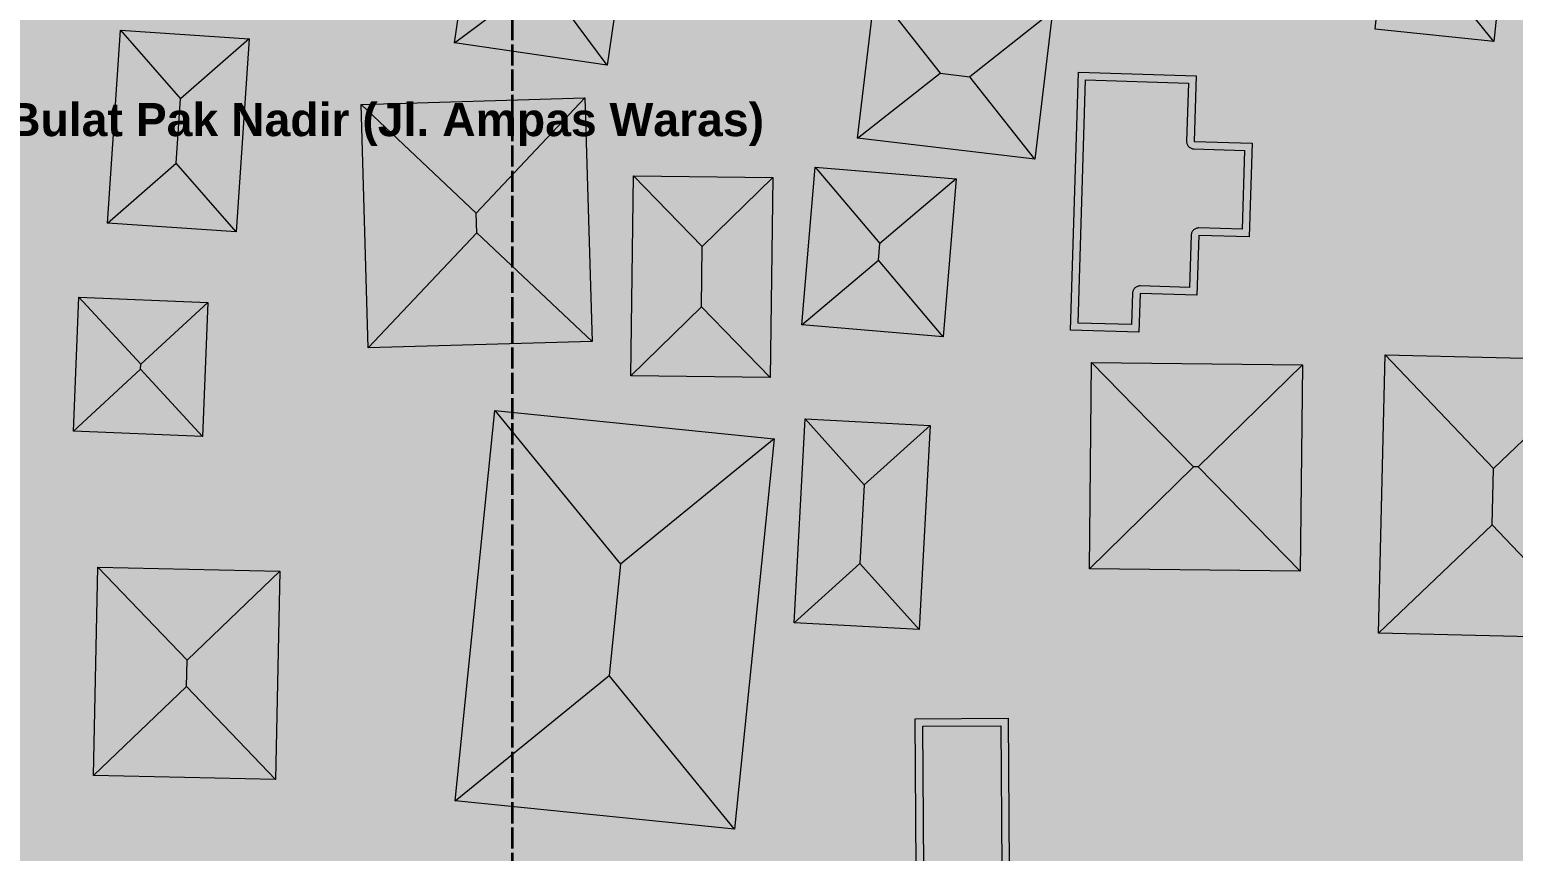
# Model space of a CAD drawing. Header units: metres. Extents: x 305909 to 307171, y 9156037 to 9156671.
# Drawn here: x 306410.9 to 306500.4, y 9156401.9 to 9156451.4 of the extents above; entities that cross this region are included whole.
import ezdxf

# ---------------------------------------------------------------- set-up
doc = ezdxf.new("R2010")
doc.units = ezdxf.units.M
doc.linetypes.add('DASHED', pattern=[1.524, 1.27, -0.254])
for name, color, linetype, lineweight, true_color in [('B-BANGUNAN_PERMUKIMAN', 7, 'Continuous', 13, 0xf0cd8c), ('B-BAYANGAN', 7, 'Continuous', 0, 0x76786c), ('T-BANGUNAN_KLASTER_INTI', 7, 'Continuous', 13, 0xe88c3c), ('T-KLASTER_TEMPE_INTI', 7, 'DASHED', 35, 0xd26e14), ('T-LABEL_ELEMEN', 7, 'Continuous', 0, 0x141414)]:
    doc.layers.add(name, color=color, linetype=linetype, lineweight=lineweight, true_color=true_color)
doc.layers.add('G-PERKERASAN', color=7, linetype='Continuous')
doc.styles.add('ARIALB', font='arialbd.ttf')

msp = doc.modelspace()

# ---------------------------------------------------------------- hatches: boundary and pattern name
at = {"layer": 'B-BANGUNAN_PERMUKIMAN', "true_color": 0xef9467}
h = msp.add_hatch(color=21, dxfattribs=at)
h.dxf.hatch_style = 1
h.paths.add_polyline_path([(306438.429, 9156463.728), (306442.364, 9156458.455), (306441.798, 9156454.565), (306436.525, 9156450.631), (306438.429, 9156463.728)])
at = {"layer": 'B-BANGUNAN_PERMUKIMAN', "true_color": 0xb87350}
h = msp.add_hatch(color=35, dxfattribs=at)
h.dxf.hatch_style = 1
h.paths.add_polyline_path([(306441.798, 9156454.565), (306442.364, 9156458.455), (306447.637, 9156462.389), (306445.732, 9156449.292), (306441.798, 9156454.565)])
at = {"layer": 'B-BANGUNAN_PERMUKIMAN', "true_color": 0xb97350}
h = msp.add_hatch(color=23, dxfattribs=at)
h.dxf.hatch_style = 1
h.paths.add_polyline_path([(306499.198, 9156450.703), (306495.991, 9156454.653), (306496.122, 9156455.91), (306500.072, 9156459.117), (306499.198, 9156450.703)])
at = {"layer": 'B-BANGUNAN_PERMUKIMAN', "true_color": 0xbf7753}
h = msp.add_hatch(color=23, dxfattribs=at)
h.dxf.hatch_style = 1
h.paths.add_polyline_path([(306436.525, 9156450.631), (306441.798, 9156454.565), (306445.732, 9156449.292), (306436.525, 9156450.631)])
at = {"layer": 'B-BANGUNAN_PERMUKIMAN', "true_color": 0xbe7652}
h = msp.add_hatch(color=23, dxfattribs=at)
h.dxf.hatch_style = 1
h.paths.add_polyline_path([(306495.991, 9156454.653), (306499.198, 9156450.703), (306492.042, 9156451.446), (306495.991, 9156454.653)])
at = {"layer": 'B-BANGUNAN_PERMUKIMAN', "true_color": 0xee9467}
h = msp.add_hatch(color=21, dxfattribs=at)
h.dxf.hatch_style = 1
h.paths.add_polyline_path([(306465.799, 9156448.803), (306460.822, 9156444.883), (306461.879, 9156453.781), (306465.799, 9156448.803)])
at = {"layer": 'B-BANGUNAN_PERMUKIMAN', "true_color": 0xe89165}
h = msp.add_hatch(color=33, dxfattribs=at)
h.dxf.hatch_style = 1
h.paths.add_polyline_path([(306467.59, 9156448.59), (306465.799, 9156448.803), (306461.879, 9156453.781), (306472.568, 9156452.511), (306467.59, 9156448.59)])
at = {"layer": 'B-BANGUNAN_PERMUKIMAN', "true_color": 0xb97350}
h = msp.add_hatch(color=23, dxfattribs=at)
h.dxf.hatch_style = 1
h.paths.add_polyline_path([(306471.511, 9156443.613), (306467.59, 9156448.59), (306472.568, 9156452.511), (306472.568, 9156452.511), (306471.511, 9156443.613)])
at = {"layer": 'B-BANGUNAN_PERMUKIMAN', "true_color": 0xed9367}
h = msp.add_hatch(color=21, dxfattribs=at)
h.dxf.hatch_style = 1
h.paths.add_polyline_path([(306416.382, 9156451.405), (306419.997, 9156447.261), (306419.733, 9156443.379), (306415.588, 9156439.763), (306416.382, 9156451.405)])
at = {"layer": 'B-BANGUNAN_PERMUKIMAN', "true_color": 0xea9165}
h = msp.add_hatch(color=33, dxfattribs=at)
h.dxf.hatch_style = 1
h.paths.add_polyline_path([(306424.142, 9156450.876), (306419.997, 9156447.261), (306416.382, 9156451.405), (306424.142, 9156450.876)])
at = {"layer": 'B-BANGUNAN_PERMUKIMAN', "true_color": 0xba7450}
h = msp.add_hatch(color=23, dxfattribs=at)
h.dxf.hatch_style = 1
h.paths.add_polyline_path([(306419.733, 9156443.379), (306419.997, 9156447.261), (306424.142, 9156450.876), (306423.348, 9156439.235), (306419.733, 9156443.379)])
at = {"layer": 'B-BANGUNAN_PERMUKIMAN', "true_color": 0xd4845c}
h = msp.add_hatch(color=23, dxfattribs=at)
h.dxf.hatch_style = 1
h.paths.add_polyline_path([(306484.615, 9156444.571), (306484.442, 9156438.923), (306481.392, 9156439.016), (306481.281, 9156435.41), (306477.855, 9156435.515), (306477.783, 9156433.169), (306473.66, 9156433.295), (306474.136, 9156448.852), (306481.236, 9156448.635), (306481.115, 9156444.678), (306484.615, 9156444.571)])
at = {"layer": 'B-BANGUNAN_PERMUKIMAN', "true_color": 0xbf7652}
h = msp.add_hatch(color=23, dxfattribs=at)
h.dxf.hatch_style = 1
h.paths.add_polyline_path([(306465.799, 9156448.803), (306467.59, 9156448.59), (306471.511, 9156443.613), (306460.821, 9156444.883), (306460.822, 9156444.883), (306465.799, 9156448.803)])
at = {"layer": 'B-BANGUNAN_PERMUKIMAN', "true_color": 0xec9366}
h = msp.add_hatch(color=33, dxfattribs=at)
h.dxf.hatch_style = 1
h.paths.add_polyline_path([(306444.382, 9156447.304), (306437.834, 9156440.359), (306430.889, 9156446.907), (306444.382, 9156447.304)])
at = {"layer": 'B-BANGUNAN_PERMUKIMAN', "true_color": 0xbc7551}
h = msp.add_hatch(color=23, dxfattribs=at)
h.dxf.hatch_style = 1
h.paths.add_polyline_path([(306444.814, 9156432.621), (306444.814, 9156432.621), (306437.869, 9156439.169), (306437.834, 9156440.359), (306444.382, 9156447.304), (306444.814, 9156432.621)])
at = {"layer": 'B-BANGUNAN_PERMUKIMAN', "true_color": 0xeb9266}
h = msp.add_hatch(color=33, dxfattribs=at)
h.dxf.hatch_style = 1
h.paths.add_polyline_path([(306437.834, 9156440.359), (306437.869, 9156439.169), (306431.321, 9156432.224), (306430.889, 9156446.907), (306437.834, 9156440.359)])
at = {"layer": 'B-BANGUNAN_PERMUKIMAN', "true_color": 0xbd7652}
h = msp.add_hatch(color=23, dxfattribs=at)
h.dxf.hatch_style = 1
h.paths.add_polyline_path([(306419.733, 9156443.379), (306423.348, 9156439.235), (306423.348, 9156439.234), (306415.588, 9156439.763), (306419.733, 9156443.379)])
at = {"layer": 'B-BANGUNAN_PERMUKIMAN', "true_color": 0xec9366}
h = msp.add_hatch(color=33, dxfattribs=at)
h.dxf.hatch_style = 1
h.paths.add_polyline_path([(306447.302, 9156442.613), (306451.456, 9156438.348), (306451.408, 9156434.702), (306447.144, 9156430.548), (306447.302, 9156442.613)])
at = {"layer": 'B-BANGUNAN_PERMUKIMAN', "true_color": 0xeb9266}
h = msp.add_hatch(color=33, dxfattribs=at)
h.dxf.hatch_style = 1
h.paths.add_polyline_path([(306455.721, 9156442.502), (306455.721, 9156442.502), (306451.456, 9156438.348), (306447.302, 9156442.613), (306455.721, 9156442.502)])
at = {"layer": 'B-BANGUNAN_PERMUKIMAN', "true_color": 0xed9467}
h = msp.add_hatch(color=21, dxfattribs=at)
h.dxf.hatch_style = 1
h.paths.add_polyline_path([(306458.261, 9156443.137), (306462.163, 9156438.526), (306462.079, 9156437.514), (306457.467, 9156433.612), (306458.261, 9156443.137)])
at = {"layer": 'B-BANGUNAN_PERMUKIMAN', "true_color": 0xe99165}
h = msp.add_hatch(color=33, dxfattribs=at)
h.dxf.hatch_style = 1
h.paths.add_polyline_path([(306462.163, 9156438.526), (306458.261, 9156443.137), (306466.774, 9156442.428), (306462.163, 9156438.526)])
at = {"layer": 'B-BANGUNAN_PERMUKIMAN', "true_color": 0xbb7451}
h = msp.add_hatch(color=23, dxfattribs=at)
h.dxf.hatch_style = 1
h.paths.add_polyline_path([(306451.408, 9156434.702), (306451.456, 9156438.348), (306455.721, 9156442.502), (306455.562, 9156430.437), (306455.562, 9156430.437), (306451.408, 9156434.702)])
at = {"layer": 'B-BANGUNAN_PERMUKIMAN', "true_color": 0xba7350}
h = msp.add_hatch(color=23, dxfattribs=at)
h.dxf.hatch_style = 1
h.paths.add_polyline_path([(306462.079, 9156437.514), (306462.163, 9156438.526), (306466.774, 9156442.428), (306466.774, 9156442.428), (306465.981, 9156432.903), (306462.079, 9156437.514)])
at = {"layer": 'B-BANGUNAN_PERMUKIMAN', "true_color": 0xbb7451}
h = msp.add_hatch(color=23, dxfattribs=at)
h.dxf.hatch_style = 1
h.paths.add_polyline_path([(306437.869, 9156439.169), (306444.814, 9156432.621), (306431.321, 9156432.224), (306431.321, 9156432.224), (306437.869, 9156439.169)])
at = {"layer": 'B-BANGUNAN_PERMUKIMAN', "true_color": 0xbe7652}
h = msp.add_hatch(color=23, dxfattribs=at)
h.dxf.hatch_style = 1
h.paths.add_polyline_path([(306462.079, 9156437.514), (306465.981, 9156432.903), (306457.467, 9156433.612), (306462.079, 9156437.514)])
at = {"layer": 'B-BANGUNAN_PERMUKIMAN', "true_color": 0xec9366}
h = msp.add_hatch(color=33, dxfattribs=at)
h.dxf.hatch_style = 1
h.paths.add_polyline_path([(306417.598, 9156431.244), (306417.586, 9156430.939), (306413.538, 9156427.209), (306413.537, 9156427.209), (306413.867, 9156435.292), (306417.598, 9156431.244)])
at = {"layer": 'B-BANGUNAN_PERMUKIMAN', "true_color": 0xea9265}
h = msp.add_hatch(color=33, dxfattribs=at)
h.dxf.hatch_style = 1
h.paths.add_polyline_path([(306421.646, 9156434.974), (306417.598, 9156431.244), (306413.867, 9156435.292), (306421.646, 9156434.974)])
at = {"layer": 'B-BANGUNAN_PERMUKIMAN', "true_color": 0xbb7451}
h = msp.add_hatch(color=23, dxfattribs=at)
h.dxf.hatch_style = 1
h.paths.add_polyline_path([(306421.316, 9156426.891), (306417.586, 9156430.939), (306417.598, 9156431.244), (306421.646, 9156434.974), (306421.316, 9156426.891)])
at = {"layer": 'B-BANGUNAN_PERMUKIMAN', "true_color": 0xbc7551}
h = msp.add_hatch(color=23, dxfattribs=at)
h.dxf.hatch_style = 1
h.paths.add_polyline_path([(306451.408, 9156434.702), (306455.562, 9156430.437), (306447.144, 9156430.548), (306451.408, 9156434.702)])
at = {"layer": 'B-BANGUNAN_PERMUKIMAN', "true_color": 0xec9366}
h = msp.add_hatch(color=33, dxfattribs=at)
h.dxf.hatch_style = 1
h.paths.add_polyline_path([(306474.932, 9156431.339), (306474.932, 9156431.339), (306481.084, 9156425.055), (306474.8, 9156418.903), (306474.932, 9156431.339)])
at = {"layer": 'B-BANGUNAN_PERMUKIMAN', "true_color": 0xeb9266}
h = msp.add_hatch(color=33, dxfattribs=at)
h.dxf.hatch_style = 1
h.paths.add_polyline_path([(306481.362, 9156425.052), (306481.084, 9156425.055), (306474.932, 9156431.339), (306487.646, 9156431.204), (306481.362, 9156425.052)])
at = {"layer": 'B-BANGUNAN_PERMUKIMAN', "true_color": 0xbb7451}
h = msp.add_hatch(color=23, dxfattribs=at)
h.dxf.hatch_style = 1
h.paths.add_polyline_path([(306481.362, 9156425.052), (306487.646, 9156431.204), (306487.514, 9156418.768), (306481.362, 9156425.052)])
at = {"layer": 'B-BANGUNAN_PERMUKIMAN', "true_color": 0xec9366}
h = msp.add_hatch(color=33, dxfattribs=at)
h.dxf.hatch_style = 1
h.paths.add_polyline_path([(306499.167, 9156424.96), (306499.086, 9156421.55), (306492.232, 9156415.013), (306492.232, 9156415.013), (306492.629, 9156431.814), (306499.167, 9156424.96)])
at = {"layer": 'B-BANGUNAN_PERMUKIMAN', "true_color": 0xeb9266}
h = msp.add_hatch(color=33, dxfattribs=at)
h.dxf.hatch_style = 1
h.paths.add_polyline_path([(306506.021, 9156431.497), (306506.021, 9156431.497), (306499.167, 9156424.96), (306492.629, 9156431.814), (306506.021, 9156431.497)])
at = {"layer": 'B-BANGUNAN_PERMUKIMAN', "true_color": 0xbb7451}
h = msp.add_hatch(color=23, dxfattribs=at)
h.dxf.hatch_style = 1
h.paths.add_polyline_path([(306499.086, 9156421.55), (306499.167, 9156424.96), (306506.021, 9156431.497), (306505.624, 9156414.696), (306499.086, 9156421.55)])
at = {"layer": 'B-BANGUNAN_PERMUKIMAN', "true_color": 0xbd7552}
h = msp.add_hatch(color=23, dxfattribs=at)
h.dxf.hatch_style = 1
h.paths.add_polyline_path([(306417.586, 9156430.939), (306421.316, 9156426.891), (306413.538, 9156427.209), (306417.586, 9156430.939)])
at = {"layer": 'B-BANGUNAN_PERMUKIMAN', "true_color": 0xee9467}
h = msp.add_hatch(color=21, dxfattribs=at)
h.dxf.hatch_style = 1
h.paths.add_polyline_path([(306446.519, 9156419.182), (306445.84, 9156412.477), (306436.568, 9156404.907), (306438.949, 9156428.455), (306446.519, 9156419.182)])
at = {"layer": 'B-BANGUNAN_PERMUKIMAN', "true_color": 0xe99165}
h = msp.add_hatch(color=33, dxfattribs=at)
h.dxf.hatch_style = 1
h.paths.add_polyline_path([(306446.519, 9156419.182), (306438.949, 9156428.455), (306455.791, 9156426.752), (306446.519, 9156419.182)])
at = {"layer": 'B-BANGUNAN_PERMUKIMAN', "true_color": 0xed9366}
h = msp.add_hatch(color=21, dxfattribs=at)
h.dxf.hatch_style = 1
h.paths.add_polyline_path([(306461.222, 9156423.979), (306460.966, 9156419.216), (306456.993, 9156415.649), (306457.655, 9156427.952), (306461.222, 9156423.979)])
at = {"layer": 'B-BANGUNAN_PERMUKIMAN', "true_color": 0xea9265}
h = msp.add_hatch(color=33, dxfattribs=at)
h.dxf.hatch_style = 1
h.paths.add_polyline_path([(306461.222, 9156423.979), (306457.655, 9156427.952), (306457.655, 9156427.952), (306465.195, 9156427.547), (306461.222, 9156423.979)])
at = {"layer": 'B-BANGUNAN_PERMUKIMAN', "true_color": 0xba7451}
h = msp.add_hatch(color=23, dxfattribs=at)
h.dxf.hatch_style = 1
h.paths.add_polyline_path([(306464.533, 9156415.244), (306464.533, 9156415.244), (306460.966, 9156419.216), (306461.222, 9156423.979), (306465.195, 9156427.547), (306464.533, 9156415.244)])
at = {"layer": 'B-BANGUNAN_PERMUKIMAN', "true_color": 0xb97350}
h = msp.add_hatch(color=23, dxfattribs=at)
h.dxf.hatch_style = 1
h.paths.add_polyline_path([(306453.41, 9156403.204), (306445.84, 9156412.477), (306446.519, 9156419.182), (306455.791, 9156426.752), (306455.792, 9156426.751), (306453.41, 9156403.204)])
at = {"layer": 'B-BANGUNAN_PERMUKIMAN', "true_color": 0xbc7551}
h = msp.add_hatch(color=23, dxfattribs=at)
h.dxf.hatch_style = 1
h.paths.add_polyline_path([(306474.8, 9156418.903), (306481.084, 9156425.055), (306481.362, 9156425.052), (306487.514, 9156418.768), (306474.8, 9156418.903)])
h = msp.add_hatch(color=23, dxfattribs=at)
h.dxf.hatch_style = 1
h.paths.add_polyline_path([(306499.086, 9156421.55), (306505.624, 9156414.696), (306505.624, 9156414.696), (306492.232, 9156415.013), (306499.086, 9156421.55)])
at = {"layer": 'B-BANGUNAN_PERMUKIMAN', "true_color": 0xec9366}
h = msp.add_hatch(color=33, dxfattribs=at)
h.dxf.hatch_style = 1
h.paths.add_polyline_path([(306415.014, 9156418.994), (306420.389, 9156413.388), (306420.355, 9156411.801), (306414.749, 9156406.426), (306414.749, 9156406.426), (306415.014, 9156418.994)])
at = {"layer": 'B-BANGUNAN_PERMUKIMAN', "true_color": 0xeb9266}
h = msp.add_hatch(color=33, dxfattribs=at)
h.dxf.hatch_style = 1
h.paths.add_polyline_path([(306425.995, 9156418.762), (306425.995, 9156418.762), (306420.389, 9156413.388), (306415.014, 9156418.994), (306425.995, 9156418.762)])
at = {"layer": 'B-BANGUNAN_PERMUKIMAN', "true_color": 0xbb7451}
h = msp.add_hatch(color=23, dxfattribs=at)
h.dxf.hatch_style = 1
h.paths.add_polyline_path([(306420.355, 9156411.801), (306420.389, 9156413.388), (306425.995, 9156418.762), (306425.73, 9156406.195), (306420.355, 9156411.801)])
at = {"layer": 'B-BANGUNAN_PERMUKIMAN', "true_color": 0xbd7552}
h = msp.add_hatch(color=23, dxfattribs=at)
h.dxf.hatch_style = 1
h.paths.add_polyline_path([(306460.966, 9156419.216), (306464.533, 9156415.244), (306456.993, 9156415.649), (306460.966, 9156419.216)])
at = {"layer": 'B-BANGUNAN_PERMUKIMAN', "true_color": 0xbe7652}
h = msp.add_hatch(color=23, dxfattribs=at)
h.dxf.hatch_style = 1
h.paths.add_polyline_path([(306436.568, 9156404.907), (306436.568, 9156404.907), (306445.84, 9156412.477), (306453.41, 9156403.204), (306436.568, 9156404.907)])
at = {"layer": 'B-BANGUNAN_PERMUKIMAN', "true_color": 0xbc7551}
h = msp.add_hatch(color=23, dxfattribs=at)
h.dxf.hatch_style = 1
h.paths.add_polyline_path([(306420.355, 9156411.801), (306425.73, 9156406.195), (306414.749, 9156406.426), (306420.355, 9156411.801)])
at = {"layer": 'B-BANGUNAN_PERMUKIMAN', "true_color": 0xd4845c}
h = msp.add_hatch(color=23, dxfattribs=at)
h.dxf.hatch_style = 1
h.paths.add_polyline_path([(306469.911, 9156409.888), (306469.968, 9156400.901), (306486.054, 9156401.002), (306486.116, 9156391.153), (306460.875, 9156390.994), (306460.813, 9156400.843), (306464.36, 9156400.866), (306464.303, 9156409.852), (306469.911, 9156409.888)])
at = {"layer": 'B-BAYANGAN', "true_color": 0x76786c}
h = msp.add_hatch(color=8, dxfattribs=at)
h.dxf.hatch_style = 1
h.paths.add_polyline_path([(306448.387, 9156461.639), (306446.482, 9156448.542), (306437.274, 9156449.881), (306439.179, 9156462.978), (306448.387, 9156461.639)])
h = msp.add_hatch(color=8, dxfattribs=at)
h.dxf.hatch_style = 1
h.paths.add_polyline_path([(306435.717, 9156460.501), (306434.681, 9156450.992), (306425.788, 9156451.961), (306426.823, 9156461.47), (306435.717, 9156460.501)])
h = msp.add_hatch(color=8, dxfattribs=at)
h.dxf.hatch_style = 1
h.paths.add_polyline_path([(306435.717, 9156460.501), (306434.681, 9156450.992), (306425.788, 9156451.961), (306426.823, 9156461.47), (306435.717, 9156460.501)])
h = msp.add_hatch(color=8, dxfattribs=at)
h.dxf.hatch_style = 1
h.paths.add_polyline_path([(306500.822, 9156458.367), (306499.948, 9156449.953), (306492.791, 9156450.696), (306493.664, 9156459.109), (306500.822, 9156458.367)])
h = msp.add_hatch(color=8, dxfattribs=at)
h.dxf.hatch_style = 1
h.paths.add_polyline_path([(306473.318, 9156451.761), (306472.261, 9156442.863), (306461.571, 9156444.133), (306462.629, 9156453.031), (306473.318, 9156451.761)])
h = msp.add_hatch(color=8, dxfattribs=at)
h.dxf.hatch_style = 1
h.paths.add_polyline_path([(306424.892, 9156450.126), (306424.098, 9156438.484), (306416.338, 9156439.013), (306417.132, 9156450.655), (306424.892, 9156450.126)])
h = msp.add_hatch(color=8, dxfattribs=at)
h.dxf.hatch_style = 1
h.paths.add_polyline_path([(306424.892, 9156450.126), (306424.098, 9156438.484), (306416.338, 9156439.013), (306417.132, 9156450.655), (306424.892, 9156450.126)])
h = msp.add_hatch(color=8, dxfattribs=at)
h.dxf.hatch_style = 1
h.paths.add_polyline_path([(306485.365, 9156443.821), (306485.192, 9156438.173), (306482.142, 9156438.266), (306482.031, 9156434.66), (306478.605, 9156434.765), (306478.533, 9156432.419), (306474.41, 9156432.545), (306474.886, 9156448.102), (306481.986, 9156447.885), (306481.865, 9156443.928), (306485.365, 9156443.821)])
h = msp.add_hatch(color=8, dxfattribs=at)
h.dxf.hatch_style = 1
h.paths.add_polyline_path([(306445.564, 9156431.871), (306432.071, 9156431.474), (306431.639, 9156446.157), (306445.133, 9156446.554), (306445.564, 9156431.871)])
h = msp.add_hatch(color=8, dxfattribs=at)
h.dxf.hatch_style = 1
h.paths.add_polyline_path([(306445.564, 9156431.871), (306432.071, 9156431.474), (306431.639, 9156446.157), (306445.133, 9156446.554), (306445.564, 9156431.871)])
h = msp.add_hatch(color=8, dxfattribs=at)
h.dxf.hatch_style = 1
h.paths.add_polyline_path([(306456.471, 9156441.752), (306456.312, 9156429.687), (306447.894, 9156429.798), (306448.052, 9156441.863), (306456.471, 9156441.752)])
h = msp.add_hatch(color=8, dxfattribs=at)
h.dxf.hatch_style = 1
h.paths.add_polyline_path([(306467.524, 9156441.678), (306466.731, 9156432.153), (306458.217, 9156432.862), (306459.011, 9156442.387), (306467.524, 9156441.678)])
h = msp.add_hatch(color=8, dxfattribs=at)
h.dxf.hatch_style = 1
h.paths.add_polyline_path([(306422.396, 9156434.224), (306422.066, 9156426.141), (306414.287, 9156426.459), (306414.617, 9156434.542), (306422.396, 9156434.224)])
h = msp.add_hatch(color=8, dxfattribs=at)
h.dxf.hatch_style = 1
h.paths.add_polyline_path([(306422.396, 9156434.224), (306422.066, 9156426.141), (306414.287, 9156426.459), (306414.617, 9156434.542), (306422.396, 9156434.224)])
h = msp.add_hatch(color=8, dxfattribs=at)
h.dxf.hatch_style = 1
h.paths.add_polyline_path([(306506.771, 9156430.747), (306506.374, 9156413.946), (306492.982, 9156414.263), (306493.379, 9156431.064), (306506.771, 9156430.747)])
h = msp.add_hatch(color=8, dxfattribs=at)
h.dxf.hatch_style = 1
h.paths.add_polyline_path([(306488.396, 9156430.454), (306488.264, 9156418.018), (306475.55, 9156418.153), (306475.682, 9156430.589), (306488.396, 9156430.454)])
h = msp.add_hatch(color=8, dxfattribs=at)
h.dxf.hatch_style = 1
h.paths.add_polyline_path([(306456.542, 9156426.001), (306454.16, 9156402.454), (306437.317, 9156404.157), (306439.699, 9156427.705), (306456.542, 9156426.001)])
h = msp.add_hatch(color=8, dxfattribs=at)
h.dxf.hatch_style = 1
h.paths.add_polyline_path([(306465.945, 9156426.797), (306465.283, 9156414.494), (306457.743, 9156414.899), (306458.405, 9156427.202), (306465.945, 9156426.797)])
h = msp.add_hatch(color=8, dxfattribs=at)
h.dxf.hatch_style = 1
h.paths.add_polyline_path([(306426.745, 9156418.012), (306426.48, 9156405.445), (306415.499, 9156405.676), (306415.764, 9156418.244), (306426.745, 9156418.012)])
h = msp.add_hatch(color=8, dxfattribs=at)
h.dxf.hatch_style = 1
h.paths.add_polyline_path([(306426.745, 9156418.012), (306426.48, 9156405.445), (306415.499, 9156405.676), (306415.764, 9156418.244), (306426.745, 9156418.012)])
h = msp.add_hatch(color=8, dxfattribs=at)
h.dxf.hatch_style = 1
h.paths.add_polyline_path([(306470.661, 9156409.138), (306470.718, 9156400.151), (306486.804, 9156400.252), (306486.866, 9156390.403), (306461.625, 9156390.244), (306461.563, 9156400.093), (306465.11, 9156400.116), (306465.053, 9156409.102), (306470.661, 9156409.138)])
at = {"layer": 'G-PERKERASAN', "true_color": 0xe0ded9}
h = msp.add_hatch(color=254, dxfattribs=at)
h.dxf.hatch_style = 1
h.paths.add_polyline_path([(306490.891, 9156113.339), (306423.331, 9156121.005), (306333.538, 9156153.468), (306256.179, 9156192.148), (306187.799, 9156246.714), (306159.615, 9156278.263), (306141.521, 9156298.517), (306095.934, 9156355.156), (306061.399, 9156428.371), (306059.148, 9156434.53), (306148.271, 9156429.794), (306176.037, 9156423.566), (306176.556, 9156407.217), (306190.899, 9156401.744), (306216, 9156392.167), (306214.889, 9156381.57), (306213.145, 9156364.919), (306222.697, 9156364.48), (306235.721, 9156363.881), (306237.278, 9156384.641), (306252.329, 9156383.603), (306255.703, 9156410.591), (306262.529, 9156410.022), (306265.045, 9156409.812), (306263.228, 9156389.572), (306278.279, 9156387.236), (306277.389, 9156377.004), (306277.241, 9156375.299), (306288.399, 9156374.261), (306289.59, 9156385.71), (306291.773, 9156406.698), (306306.045, 9156404.882), (306304.229, 9156386.717), (306333.608, 9156380.915), (306333.662, 9156381.234), (306337.441, 9156403.768), (306347.566, 9156464.144), (306314.273, 9156469.955), (306297.277, 9156471.802), (306305.21, 9156522.666), (306276.314, 9156526.951), (306271.414, 9156483.995), (306194.932, 9156492.493), (306197.888, 9156513.183), (306117.341, 9156521.312), (306107.735, 9156482.886), (306039.428, 9156488.501), (306035.152, 9156500.205), (306008.214, 9156577.564), (306165.696, 9156567.29), (306291.75, 9156555.548), (306369.455, 9156545.532), (306490.891, 9156525.396), (306490.891, 9156230.233), (306472.743, 9156232.048), (306466.174, 9156213.241), (306445.179, 9156193.233), (306439.076, 9156185.097), (306447.728, 9156157.385), (306449.353, 9156134.04), (306490.891, 9156130.788), (306490.891, 9156113.339)])
h = msp.add_hatch(color=254, dxfattribs=at)
h.dxf.hatch_style = 1
h.paths.add_polyline_path([(306927.367, 9156200.899), (306914.425, 9156199.401), (306871.946, 9156198.019), (306868.838, 9156144.144), (306843.973, 9156139.654), (306613.966, 9156113.407), (306520.721, 9156109.954), (306490.891, 9156113.339), (306490.891, 9156130.788), (306527.331, 9156127.935), (306527.76, 9156145.94), (306529.801, 9156231.677), (306512.264, 9156228.096), (306490.891, 9156230.233), (306490.891, 9156525.396), (306504.834, 9156523.084), (306572.178, 9156510.306), (306677.166, 9156490.276), (306781.809, 9156471.972), (306833.432, 9156467.309), (306884.355, 9156462.71), (306888.869, 9156462.302), (306927.367, 9156458.335), (306927.367, 9156401.733), (306880.738, 9156410.367), (306872.191, 9156289.958), (306880.063, 9156289.504), (306887.261, 9156399.075), (306927.367, 9156393.311), (306927.367, 9156281.994), (306926.264, 9156282.067), (306926.137, 9156271.641), (306927.367, 9156271.571), (306927.367, 9156261.486), (306927.056, 9156261.509), (306925.118, 9156229.109), (306925.062, 9156229.112), (306925.027, 9156228.301), (306925.75, 9156228.324), (306927.367, 9156240.415), (306927.367, 9156209.547), (306891.749, 9156208.374), (306886.184, 9156208.191), (306882.096, 9156208.056), (306881.637, 9156222), (306879.908, 9156222), (306879.787, 9156200), (306885.632, 9156200.303), (306885.601, 9156199.857), (306906.625, 9156201.392), (306908.7, 9156201.5), (306927.367, 9156203.76), (306927.367, 9156200.899)])
at = {"layer": 'T-BANGUNAN_KLASTER_INTI', "true_color": 0xffb32c}
h = msp.add_hatch(color=40, dxfattribs=at)
h.dxf.hatch_style = 1
h.paths.add_polyline_path([(306416.382, 9156451.405), (306419.997, 9156447.261), (306419.733, 9156443.379), (306415.588, 9156439.763), (306416.382, 9156451.405)])
at = {"layer": 'T-BANGUNAN_KLASTER_INTI', "true_color": 0xffb02c}
h = msp.add_hatch(color=40, dxfattribs=at)
h.dxf.hatch_style = 1
h.paths.add_polyline_path([(306424.142, 9156450.876), (306419.997, 9156447.261), (306416.382, 9156451.405), (306424.142, 9156450.876)])
at = {"layer": 'T-BANGUNAN_KLASTER_INTI', "true_color": 0xd18c23}
h = msp.add_hatch(color=42, dxfattribs=at)
h.dxf.hatch_style = 1
h.paths.add_polyline_path([(306419.733, 9156443.379), (306419.997, 9156447.261), (306424.142, 9156450.876), (306423.348, 9156439.235), (306419.733, 9156443.379)])
at = {"layer": 'T-BANGUNAN_KLASTER_INTI', "true_color": 0xffb22c}
h = msp.add_hatch(color=40, dxfattribs=at)
h.dxf.hatch_style = 1
h.paths.add_polyline_path([(306444.382, 9156447.304), (306437.834, 9156440.359), (306430.889, 9156446.907), (306444.382, 9156447.304)])
at = {"layer": 'T-BANGUNAN_KLASTER_INTI', "true_color": 0xd38e23}
h = msp.add_hatch(color=42, dxfattribs=at)
h.dxf.hatch_style = 1
h.paths.add_polyline_path([(306444.814, 9156432.621), (306444.814, 9156432.621), (306437.869, 9156439.169), (306437.834, 9156440.359), (306444.382, 9156447.304), (306444.814, 9156432.621)])
at = {"layer": 'T-BANGUNAN_KLASTER_INTI', "true_color": 0xffb12c}
h = msp.add_hatch(color=40, dxfattribs=at)
h.dxf.hatch_style = 1
h.paths.add_polyline_path([(306437.834, 9156440.359), (306437.869, 9156439.169), (306431.321, 9156432.224), (306430.889, 9156446.907), (306437.834, 9156440.359)])
at = {"layer": 'T-BANGUNAN_KLASTER_INTI', "true_color": 0xd48f23}
h = msp.add_hatch(color=42, dxfattribs=at)
h.dxf.hatch_style = 1
h.paths.add_polyline_path([(306419.733, 9156443.379), (306423.348, 9156439.235), (306423.348, 9156439.234), (306415.588, 9156439.763), (306419.733, 9156443.379)])
at = {"layer": 'T-BANGUNAN_KLASTER_INTI', "true_color": 0xd28d23}
h = msp.add_hatch(color=42, dxfattribs=at)
h.dxf.hatch_style = 1
h.paths.add_polyline_path([(306437.869, 9156439.169), (306444.814, 9156432.621), (306431.321, 9156432.224), (306431.321, 9156432.224), (306437.869, 9156439.169)])
at = {"layer": 'T-BANGUNAN_KLASTER_INTI', "true_color": 0xffb22c}
h = msp.add_hatch(color=40, dxfattribs=at)
h.dxf.hatch_style = 1
h.paths.add_polyline_path([(306417.598, 9156431.244), (306417.586, 9156430.939), (306413.538, 9156427.209), (306413.537, 9156427.209), (306413.867, 9156435.292), (306417.598, 9156431.244)])
at = {"layer": 'T-BANGUNAN_KLASTER_INTI', "true_color": 0xffb12c}
h = msp.add_hatch(color=40, dxfattribs=at)
h.dxf.hatch_style = 1
h.paths.add_polyline_path([(306421.646, 9156434.974), (306417.598, 9156431.244), (306413.867, 9156435.292), (306421.646, 9156434.974)])
at = {"layer": 'T-BANGUNAN_KLASTER_INTI', "true_color": 0xd18d23}
h = msp.add_hatch(color=42, dxfattribs=at)
h.dxf.hatch_style = 1
h.paths.add_polyline_path([(306421.316, 9156426.891), (306417.586, 9156430.939), (306417.598, 9156431.244), (306421.646, 9156434.974), (306421.316, 9156426.891)])
at = {"layer": 'T-BANGUNAN_KLASTER_INTI', "true_color": 0xd48e23}
h = msp.add_hatch(color=42, dxfattribs=at)
h.dxf.hatch_style = 1
h.paths.add_polyline_path([(306417.586, 9156430.939), (306421.316, 9156426.891), (306413.538, 9156427.209), (306417.586, 9156430.939)])
at = {"layer": 'T-BANGUNAN_KLASTER_INTI', "true_color": 0xffb22c}
h = msp.add_hatch(color=40, dxfattribs=at)
h.dxf.hatch_style = 1
h.paths.add_polyline_path([(306415.014, 9156418.994), (306420.389, 9156413.388), (306420.355, 9156411.801), (306414.749, 9156406.426), (306414.749, 9156406.426), (306415.014, 9156418.994)])
at = {"layer": 'T-BANGUNAN_KLASTER_INTI', "true_color": 0xffb12c}
h = msp.add_hatch(color=40, dxfattribs=at)
h.dxf.hatch_style = 1
h.paths.add_polyline_path([(306425.995, 9156418.762), (306425.995, 9156418.762), (306420.389, 9156413.388), (306415.014, 9156418.994), (306425.995, 9156418.762)])
at = {"layer": 'T-BANGUNAN_KLASTER_INTI', "true_color": 0xd28d23}
h = msp.add_hatch(color=42, dxfattribs=at)
h.dxf.hatch_style = 1
h.paths.add_polyline_path([(306420.355, 9156411.801), (306420.389, 9156413.388), (306425.995, 9156418.762), (306425.73, 9156406.195), (306420.355, 9156411.801)])
at = {"layer": 'T-BANGUNAN_KLASTER_INTI', "true_color": 0xd38e23}
h = msp.add_hatch(color=42, dxfattribs=at)
h.dxf.hatch_style = 1
h.paths.add_polyline_path([(306420.355, 9156411.801), (306425.73, 9156406.195), (306414.749, 9156406.426), (306420.355, 9156411.801)])

# ---------------------------------------------------------------- linework, layer by layer
at = {"layer": 'B-BANGUNAN_PERMUKIMAN', "color": 27, "lineweight": 9, "true_color": 0x744832}
for p, q in [((306436.525, 9156450.631), (306441.798, 9156454.565)), ((306445.732, 9156449.292), (306441.798, 9156454.565)), ((306499.198, 9156450.703), (306495.991, 9156454.653)), ((306461.879, 9156453.781), (306465.799, 9156448.803)), ((306472.568, 9156452.511), (306467.59, 9156448.59)), ((306416.382, 9156451.405), (306419.997, 9156447.261)), ((306424.142, 9156450.876), (306419.997, 9156447.261)), ((306460.822, 9156444.883), (306465.799, 9156448.803)), ((306465.799, 9156448.803), (306467.59, 9156448.59)), ((306471.511, 9156443.613), (306467.59, 9156448.59)), ((306419.733, 9156443.379), (306419.997, 9156447.261)), ((306444.382, 9156447.304), (306437.834, 9156440.359)), ((306430.889, 9156446.907), (306437.834, 9156440.359)), ((306415.588, 9156439.763), (306419.733, 9156443.379)), ((306423.348, 9156439.235), (306419.733, 9156443.379)), ((306447.302, 9156442.613), (306451.456, 9156438.348)), ((306458.261, 9156443.137), (306462.163, 9156438.526)), ((306455.721, 9156442.502), (306451.456, 9156438.348)), ((306466.774, 9156442.428), (306462.163, 9156438.526)), ((306437.869, 9156439.169), (306437.834, 9156440.359)), ((306431.321, 9156432.224), (306437.869, 9156439.169)), ((306444.814, 9156432.621), (306437.869, 9156439.169)), ((306451.408, 9156434.702), (306451.456, 9156438.348)), ((306462.079, 9156437.514), (306462.163, 9156438.526)), ((306457.467, 9156433.612), (306462.079, 9156437.514)), ((306465.981, 9156432.903), (306462.079, 9156437.514)), ((306413.867, 9156435.292), (306417.598, 9156431.244)), ((306421.646, 9156434.974), (306417.598, 9156431.244)), ((306447.144, 9156430.548), (306451.408, 9156434.702)), ((306455.562, 9156430.437), (306451.408, 9156434.702)), ((306417.586, 9156430.939), (306417.598, 9156431.244)), ((306474.932, 9156431.339), (306481.084, 9156425.055)), ((306487.646, 9156431.204), (306481.362, 9156425.052)), ((306492.629, 9156431.814), (306499.167, 9156424.96)), ((306506.021, 9156431.497), (306499.167, 9156424.96)), ((306413.538, 9156427.209), (306417.586, 9156430.939)), ((306421.316, 9156426.891), (306417.586, 9156430.939)), ((306438.949, 9156428.455), (306446.519, 9156419.182)), ((306457.655, 9156427.952), (306461.222, 9156423.979)), ((306465.195, 9156427.547), (306461.222, 9156423.979)), ((306455.791, 9156426.752), (306446.519, 9156419.182)), ((306474.8, 9156418.903), (306481.084, 9156425.055)), ((306481.362, 9156425.052), (306481.084, 9156425.055)), ((306487.514, 9156418.768), (306481.362, 9156425.052)), ((306499.086, 9156421.55), (306499.167, 9156424.96)), ((306461.222, 9156423.979), (306460.966, 9156419.216)), ((306492.232, 9156415.013), (306499.086, 9156421.55)), ((306505.624, 9156414.696), (306499.086, 9156421.55)), ((306415.014, 9156418.994), (306420.389, 9156413.388)), ((306425.995, 9156418.762), (306420.389, 9156413.388)), ((306446.519, 9156419.182), (306445.84, 9156412.477)), ((306456.993, 9156415.649), (306460.966, 9156419.216)), ((306464.533, 9156415.244), (306460.966, 9156419.216)), ((306420.355, 9156411.801), (306420.389, 9156413.388)), ((306436.568, 9156404.907), (306445.84, 9156412.477)), ((306453.41, 9156403.204), (306445.84, 9156412.477)), ((306414.749, 9156406.426), (306420.355, 9156411.801)), ((306425.73, 9156406.195), (306420.355, 9156411.801))]:
    msp.add_line(p, q, dxfattribs=at)
at = {"layer": 'B-BANGUNAN_PERMUKIMAN', "color": 27, "lineweight": 13, "true_color": 0x744832}
for points in [[(306447.637, 9156462.389), (306445.732, 9156449.292), (306436.524, 9156450.631), (306438.429, 9156463.728), (306447.637, 9156462.389)], [(306500.072, 9156459.117), (306499.198, 9156450.703), (306492.041, 9156451.446), (306492.914, 9156459.859), (306500.072, 9156459.117)], [(306472.568, 9156452.511), (306471.511, 9156443.613), (306460.821, 9156444.883), (306461.879, 9156453.781), (306472.568, 9156452.511)], [(306424.142, 9156450.876), (306423.348, 9156439.234), (306415.588, 9156439.763), (306416.382, 9156451.405), (306424.142, 9156450.876)], [(306484.615, 9156444.571), (306484.442, 9156438.923), (306481.392, 9156439.016), (306481.281, 9156435.41), (306477.855, 9156435.515), (306477.783, 9156433.169), (306473.66, 9156433.295), (306474.136, 9156448.852), (306481.236, 9156448.635), (306481.115, 9156444.678), (306484.615, 9156444.571)], [(306444.814, 9156432.621), (306431.321, 9156432.224), (306430.889, 9156446.907), (306444.383, 9156447.304), (306444.814, 9156432.621)], [(306455.721, 9156442.502), (306455.562, 9156430.437), (306447.144, 9156430.548), (306447.302, 9156442.613), (306455.721, 9156442.502)], [(306466.774, 9156442.428), (306465.981, 9156432.903), (306457.467, 9156433.612), (306458.261, 9156443.137), (306466.774, 9156442.428)], [(306421.646, 9156434.974), (306421.316, 9156426.891), (306413.537, 9156427.209), (306413.867, 9156435.292), (306421.646, 9156434.974)], [(306487.646, 9156431.204), (306487.514, 9156418.768), (306474.8, 9156418.903), (306474.932, 9156431.339), (306487.646, 9156431.204)], [(306506.021, 9156431.497), (306505.624, 9156414.696), (306492.232, 9156415.013), (306492.629, 9156431.814), (306506.021, 9156431.497)], [(306455.792, 9156426.751), (306453.41, 9156403.204), (306436.567, 9156404.907), (306438.949, 9156428.455), (306455.792, 9156426.751)], [(306465.195, 9156427.547), (306464.533, 9156415.244), (306456.993, 9156415.649), (306457.655, 9156427.952), (306465.195, 9156427.547)], [(306425.995, 9156418.762), (306425.73, 9156406.195), (306414.749, 9156406.426), (306415.014, 9156418.994), (306425.995, 9156418.762)], [(306469.911, 9156409.888), (306469.968, 9156400.901), (306486.054, 9156401.002), (306486.116, 9156391.153), (306460.875, 9156390.994), (306460.813, 9156400.843), (306464.36, 9156400.866), (306464.303, 9156409.852), (306469.911, 9156409.888)]]:
    msp.add_lwpolyline(points, close=True, dxfattribs=at)
at = {"layer": 'B-BANGUNAN_PERMUKIMAN', "color": 21, "lineweight": 9, "true_color": 0xfa9b6c}
msp.add_lwpolyline([(306484.152, 9156444.135), (306484.006, 9156439.386), (306481.406, 9156439.466), (306481.361, 9156439.465), (306481.318, 9156439.46), (306481.274, 9156439.451), (306481.232, 9156439.437), (306481.192, 9156439.419), (306481.153, 9156439.398), (306481.117, 9156439.373), (306481.083, 9156439.344), (306481.053, 9156439.312), (306481.025, 9156439.277), (306481.002, 9156439.24), (306480.982, 9156439.201), (306480.965, 9156439.16), (306480.953, 9156439.117), (306480.946, 9156439.074), (306480.942, 9156439.03), (306480.845, 9156435.874), (306477.869, 9156435.965), (306477.825, 9156435.964), (306477.781, 9156435.959), (306477.738, 9156435.95), (306477.696, 9156435.936), (306477.655, 9156435.918), (306477.617, 9156435.897), (306477.581, 9156435.872), (306477.547, 9156435.843), (306477.516, 9156435.811), (306477.489, 9156435.777), (306477.465, 9156435.739), (306477.445, 9156435.7), (306477.429, 9156435.659), (306477.417, 9156435.616), (306477.409, 9156435.573), (306477.406, 9156435.529), (306477.347, 9156433.632), (306474.123, 9156433.731), (306474.572, 9156448.389), (306480.772, 9156448.199), (306480.665, 9156444.692), (306480.666, 9156444.648), (306480.671, 9156444.604), (306480.68, 9156444.561), (306480.694, 9156444.519), (306480.712, 9156444.478), (306480.733, 9156444.44), (306480.758, 9156444.403), (306480.787, 9156444.37), (306480.819, 9156444.339), (306480.853, 9156444.312), (306480.891, 9156444.288), (306480.93, 9156444.268), (306480.971, 9156444.252), (306481.014, 9156444.24), (306481.057, 9156444.232), (306481.101, 9156444.228), (306484.152, 9156444.135)], close=True, dxfattribs=at)
msp.add_lwpolyline([(306464.809, 9156400.868), (306464.756, 9156409.405), (306469.464, 9156409.435), (306469.464, 9156409.435), (306469.518, 9156400.898)], dxfattribs=at)
at = {"layer": 'T-BANGUNAN_KLASTER_INTI', "color": 46, "lineweight": 9, "true_color": 0x825816}
for p, q in [((306416.382, 9156451.405), (306419.997, 9156447.261)), ((306424.142, 9156450.876), (306419.997, 9156447.261)), ((306419.733, 9156443.379), (306419.997, 9156447.261)), ((306444.382, 9156447.304), (306437.834, 9156440.359)), ((306430.889, 9156446.907), (306437.834, 9156440.359)), ((306415.588, 9156439.763), (306419.733, 9156443.379)), ((306423.348, 9156439.235), (306419.733, 9156443.379)), ((306437.869, 9156439.169), (306437.834, 9156440.359)), ((306431.321, 9156432.224), (306437.869, 9156439.169)), ((306444.814, 9156432.621), (306437.869, 9156439.169)), ((306413.867, 9156435.292), (306417.598, 9156431.244)), ((306421.646, 9156434.974), (306417.598, 9156431.244)), ((306417.586, 9156430.939), (306417.598, 9156431.244)), ((306413.538, 9156427.209), (306417.586, 9156430.939)), ((306421.316, 9156426.891), (306417.586, 9156430.939)), ((306415.014, 9156418.994), (306420.389, 9156413.388)), ((306425.995, 9156418.762), (306420.389, 9156413.388)), ((306420.355, 9156411.801), (306420.389, 9156413.388)), ((306414.749, 9156406.426), (306420.355, 9156411.801)), ((306425.73, 9156406.195), (306420.355, 9156411.801))]:
    msp.add_line(p, q, dxfattribs=at)
at = {"layer": 'T-BANGUNAN_KLASTER_INTI', "color": 46, "lineweight": 13, "true_color": 0x825816}
for points in [[(306424.142, 9156450.876), (306423.348, 9156439.234), (306415.588, 9156439.763), (306416.382, 9156451.405), (306424.142, 9156450.876)], [(306444.814, 9156432.621), (306431.321, 9156432.224), (306430.889, 9156446.907), (306444.383, 9156447.304), (306444.814, 9156432.621)], [(306421.646, 9156434.974), (306421.316, 9156426.891), (306413.537, 9156427.209), (306413.867, 9156435.292), (306421.646, 9156434.974)], [(306425.995, 9156418.762), (306425.73, 9156406.195), (306414.749, 9156406.426), (306415.014, 9156418.994), (306425.995, 9156418.762)]]:
    msp.add_lwpolyline(points, close=True, dxfattribs=at)
at = {"layer": 'T-KLASTER_TEMPE_INTI'}
msp.add_lwpolyline([(306186.122, 9156560.815), (306215.657, 9156559.53), (306215.657, 9156559.53), (306305.003, 9156549.608), (306305.003, 9156549.608), (306385.74, 9156542.791), (306385.74, 9156542.791), (306424.61, 9156536.081), (306424.61, 9156536.081), (306440, 9156532.835), (306440, 9156532.835), (306440, 9156532.835), (306440, 9156380)], dxfattribs=at)

# ---------------------------------------------------------------- texts
at = {"layer": 'T-LABEL_ELEMEN', "color": 26, "true_color": 0x8c1e0a, "insert": (306384.7, 9156445.7), "char_height": 2, "attachment_point": 4, "style": 'ARIALB', "bg_fill": 1, "box_fill_scale": 1.25, "bg_fill_color": 7, "bg_fill_true_color": 16777215, "bg_fill_transparency": 0}
msp.add_mtext('T2  Keripik Tempe Bulat Pak Nadir (Jl. Ampas Waras)', dxfattribs=at)

doc.saveas('drawing.dxf')
